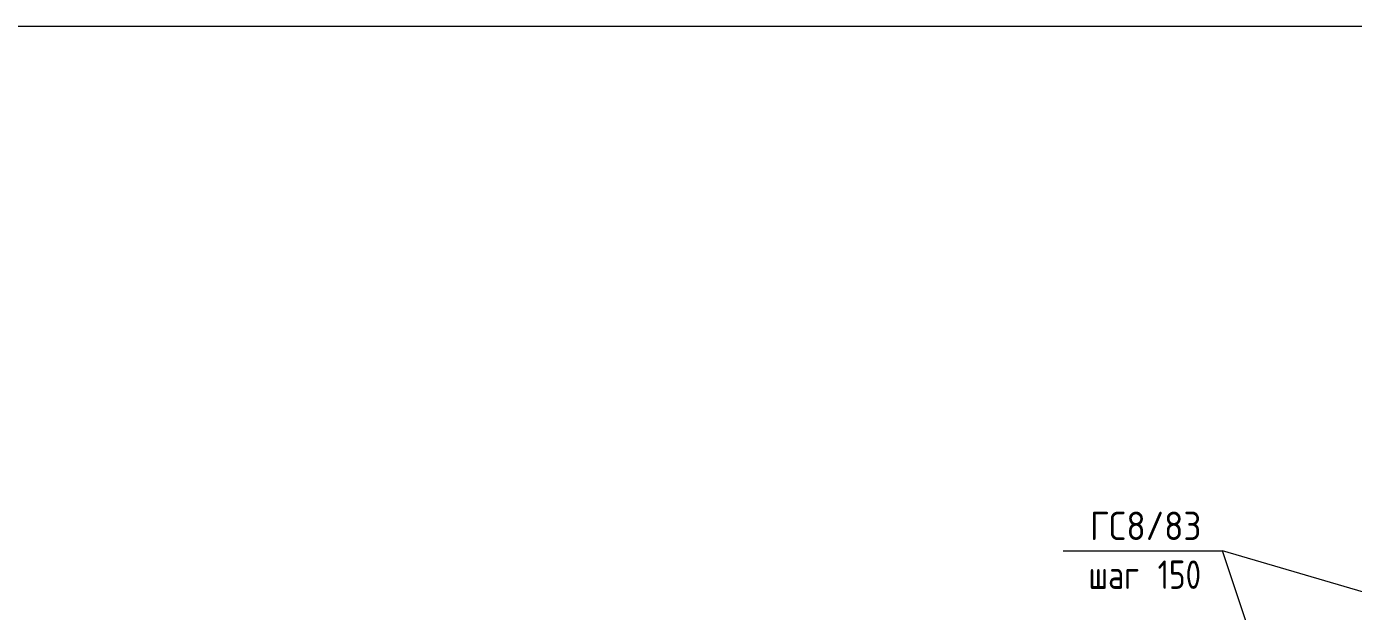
# Model space of a CAD drawing. Header units: millimetres. Extents: x -6516 to 17647, y -4389 to 6814.
# Drawn here: x -3488 to -1152, y -451 to 579 of the extents above; entities that cross this region are included whole.
import ezdxf

# ---------------------------------------------------------------- set-up
doc = ezdxf.new("R2010")
doc.units = ezdxf.units.MM
doc.layers.add('AA_Oformlenie', color=7, linetype='Continuous', lineweight=9)
doc.layers.add('AA_Vinoska', color=7, linetype='Continuous', lineweight=9)
doc.styles.add('ISOCPEUR_1', font='isocpeur.TTF', dxfattribs={"width": 0.9, "height": 50})
doc.styles.add('ISOCPEUR_3', font='isocpeur.TTF', dxfattribs={"width": 0.8, "height": 50})

# ---------------------------------------------------------------- blocks, each defined once
blk = doc.blocks.new('011_ЛинияОбрыва _ЭлУзла_Линия_ - Тип 1-3750494-КР_РЗ_Арм_1')
at = {"layer": 'AA_Oformlenie'}
blk.add_line((0, 579.3), (-3528.1, 579.3), dxfattribs=at)
blk = doc.blocks.new('042_М_Арматуры - Диам длина поз _ Шаг-2260295-КР_РЗ_Арм_1')
at = {"layer": 'AA_Vinoska'}
blk.add_line((-860.2, -1582.4), (-580.2, -1582.4), dxfattribs=at)

msp = doc.modelspace()

# ---------------------------------------------------------------- linework, layer by layer
at = {"layer": 'AA_Vinoska'}
for p in [(-1061, -438.3335), (-1297.9119, -596.1429)]:
    msp.add_line(p, (-1382.4924, -344.1398), dxfattribs=at)

# ---------------------------------------------------------------- block references
at = {"layer": 'AA_Oformlenie'}
msp.add_blockref('011_ЛинияОбрыва _ЭлУзла_Линия_ - Тип 1-3750494-КР_РЗ_Арм_1', (0, 0), dxfattribs=at)
at = {"layer": 'AA_Vinoska'}
msp.add_blockref('042_М_Арматуры - Диам длина поз _ Шаг-2260295-КР_РЗ_Арм_1', (-802.2638, 1238.2252), dxfattribs=at)

# ---------------------------------------------------------------- texts
at = {"layer": 'AA_Vinoska', "char_height": 50, "attachment_point": 1}
for s, insert, width, style in [('ГС', (-1615.7196, -275.1348), 77.924025, 'ISOCPEUR_1'), ('8/83', (-1551.4258, -275.1348), 155.84805, 'ISOCPEUR_1'), (' 150', (-1521.9113, -361.1158), 123.1392, 'ISOCPEUR_3'), ('шаг', (-1618.2196, -361.1158), 116.7257, 'ISOCPEUR_3')]:
    msp.add_mtext(s, dxfattribs=dict(at, insert=insert, width=width, style=style))

doc.saveas('drawing.dxf')
